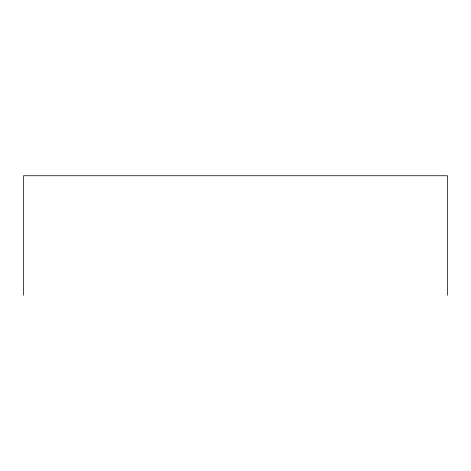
<?xml version="1.0" encoding="UTF-8"?>
<svg xmlns="http://www.w3.org/2000/svg" width="471" height="471" viewBox="0 0 471 471"><rect width="100%" height="100%" fill="white"/><g stroke="black" fill="none" stroke-linecap="round" stroke-linejoin="round"><path stroke-width="0.71" d="M447.45 295.264L447.45 175.736L23.55 175.736L23.55 295.264"/></g></svg>
